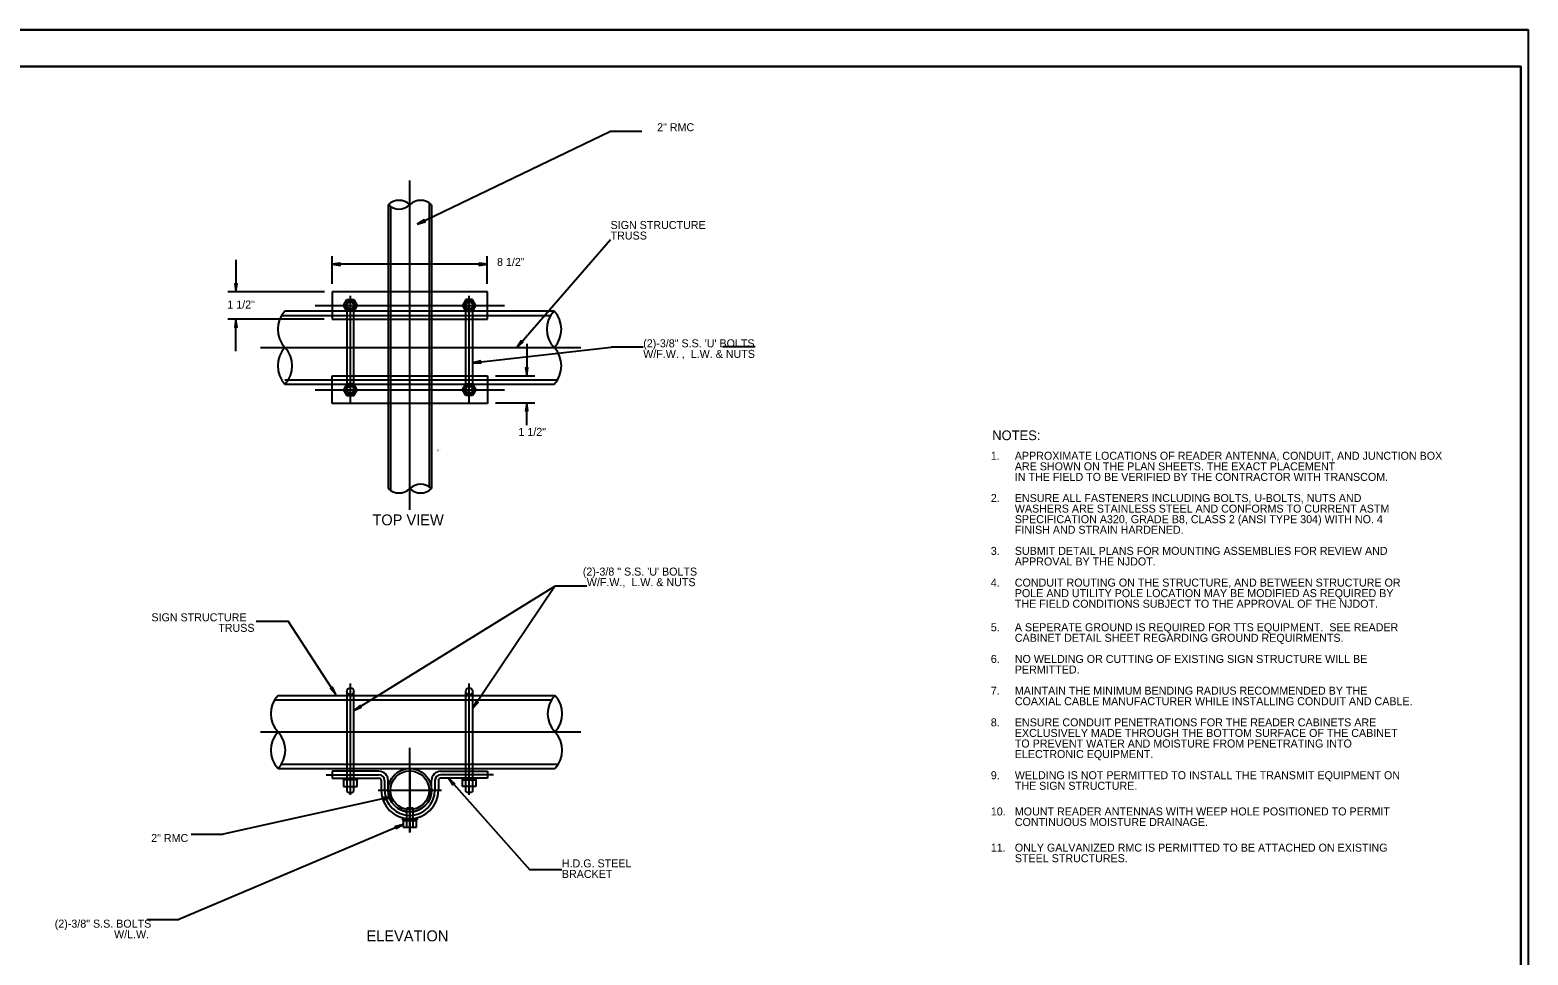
# Model space of a CAD drawing. Extents: x 507309 to 508357, y 495561 to 496221.
# Drawn here: x 507739 to 508357, y 495839 to 496221 of the extents above; entities that cross this region are included whole.
import ezdxf

# ---------------------------------------------------------------- set-up
doc = ezdxf.new("R2010")
doc.units = 0
doc.layers.add('1', color=7, linetype='Continuous')
doc.layers.add('41', color=7, linetype='Continuous')

msp = doc.modelspace()

# ---------------------------------------------------------------- linework, layer by layer
at = {"layer": '1'}
for p, q in [((508356.84, 496220.89), (507308.67, 496220.89)), ((508353.84, 496205.89), (507363.84, 496205.89)), ((508353.84, 495575.89), (508353.84, 496205.89)), ((507898.75, 496140.79), (507978.12, 496179.02)), ((507991.32, 496179.02), (507978.12, 496179.02)), ((507895.64, 496023.07), (507895.64, 496158.86)), ((507886.68, 496148.84), (507886.68, 496031.77)), ((507903.63, 496149.6), (507903.63, 496032.52)), ((507904.59, 496148.84), (507904.59, 496031.77)), ((507887.65, 496148.08), (507887.65, 496031.01)), ((507939.8, 496089.93), (507978.45, 496134.46)), ((507823.93, 496126.15), (507823.93, 496112.95)), ((507863.59, 496116.25), (507863.59, 496127.61)), ((507927.56, 496124.31), (507863.59, 496124.31)), ((507927.56, 496116.25), (507927.56, 496127.61)), ((507860.45, 496112.95), (507820.63, 496112.95)), ((507927.68, 496112.95), (507863.59, 496112.95)), ((507863.59, 496112.95), (507863.59, 496101.64)), ((507871.13, 496066.91), (507871.13, 496111.2)), ((507920.14, 496066.91), (507920.14, 496111.2)), ((507927.68, 496101.64), (507927.68, 496112.95)), ((507844.17, 496105.01), (507863.59, 496105.01)), ((507856.61, 496107.3), (507934.67, 496107.3)), ((507863.59, 496105.01), (507927.68, 496105.01)), ((507868.34, 496107.3), (507869.74, 496109.72)), ((507869.74, 496104.88), (507868.34, 496107.3)), ((507869.72, 496107.3), (507869.72, 496072.56)), ((507869.74, 496109.72), (507872.53, 496109.72)), ((507872.53, 496109.72), (507873.93, 496107.3)), ((507873.93, 496107.3), (507872.53, 496104.88)), ((507872.55, 496072.56), (507872.55, 496107.3)), ((507918.74, 496109.72), (507917.34, 496107.3)), ((507917.34, 496107.3), (507918.74, 496104.88)), ((507918.73, 496072.56), (507918.73, 496107.3)), ((507921.54, 496109.72), (507918.74, 496109.72)), ((507922.94, 496107.3), (507921.54, 496109.72)), ((507921.54, 496104.88), (507922.94, 496107.3)), ((507921.56, 496107.3), (507921.56, 496072.56)), ((507927.68, 496105.01), (507955.17, 496105.01)), ((507860.29, 496101.64), (507820.63, 496101.64)), ((507823.93, 496088.45), (507823.93, 496101.64)), ((507842.78, 496103.21), (507863.59, 496103.21)), ((507863.59, 496103.21), (507927.68, 496103.21)), ((507863.59, 496101.64), (507927.68, 496101.64)), ((507872.53, 496104.88), (507869.74, 496104.88)), ((507918.74, 496104.88), (507921.54, 496104.88)), ((507927.68, 496103.21), (507953.79, 496103.21)), ((507834.13, 496089.93), (507966.12, 496089.93)), ((507921.56, 496083.57), (507978.71, 496090.03)), ((507943.89, 496091.42), (507943.89, 496078.22)), ((507991.91, 496090.03), (507978.71, 496090.03)), ((508038.14, 496090.18), (508024.94, 496090.18)), ((507844.17, 496076.65), (507863.59, 496076.65)), ((507844.17, 496074.85), (507863.59, 496074.85)), ((507863.59, 496078.22), (507927.68, 496078.22)), ((507863.59, 496066.91), (507863.59, 496078.22)), ((507863.59, 496076.65), (507927.68, 496076.65)), ((507863.59, 496074.85), (507927.68, 496074.85)), ((507869.74, 496074.98), (507868.34, 496072.56)), ((507872.53, 496074.98), (507869.74, 496074.98)), ((507873.93, 496072.56), (507872.53, 496074.98)), ((507917.34, 496072.56), (507918.74, 496074.98)), ((507918.74, 496074.98), (507921.54, 496074.98)), ((507921.54, 496074.98), (507922.94, 496072.56)), ((507927.68, 496078.22), (507927.68, 496066.91)), ((507927.68, 496076.65), (507956.56, 496076.65)), ((507927.68, 496074.85), (507955.18, 496074.85)), ((507930.98, 496078.22), (507947.19, 496078.22)), ((507856.61, 496072.56), (507934.67, 496072.56)), ((507868.34, 496072.56), (507869.74, 496070.14)), ((507869.74, 496070.14), (507872.53, 496070.14)), ((507872.53, 496070.14), (507873.93, 496072.56)), ((507918.74, 496070.14), (507917.34, 496072.56)), ((507921.54, 496070.14), (507918.74, 496070.14)), ((507922.94, 496072.56), (507921.54, 496070.14)), ((507927.68, 496066.91), (507863.59, 496066.91)), ((507930.98, 496067.21), (507947.19, 496067.21)), ((507943.89, 496057.98), (507943.89, 496067.21)), ((507907.2, 496047.61), (507907.31, 496047.61)), ((507907.2, 496047.61), (507907.2, 496047.61)), ((507907.2, 496047.61), (507907.2, 496047.61)), ((507908.42, 496047.82), (507908.43, 496047.83)), ((507908.42, 496047.82), (507908.44, 496047.82)), ((507908.43, 496047.82), (507908.42, 496047.82)), ((507872.55, 495940.26), (507955.45, 495991.55)), ((507921.56, 495941.05), (507955.33, 495991.48)), ((507968.64, 495991.55), (507955.45, 495991.55)), ((507832.3, 495977.06), (507845.5, 495977.06)), ((507865.13, 495946.85), (507845.5, 495977.06)), ((507871.13, 495905.55), (507871.13, 495951.39)), ((507920.14, 495905.55), (507920.14, 495951.39)), ((507839.94, 495944.71), (507954.09, 495944.71)), ((507841.33, 495946.51), (507955.48, 495946.51)), ((507869.72, 495948.17), (507869.72, 495906.91)), ((507872.55, 495906.91), (507872.55, 495948.17)), ((507918.73, 495906.91), (507918.73, 495948.17)), ((507921.56, 495948.17), (507921.56, 495906.91)), ((507834.13, 495931.43), (507966.12, 495931.43)), ((507895.64, 495889.96), (507895.64, 495924.84)), ((507841.33, 495916.35), (507955.48, 495916.35)), ((507842.71, 495918.15), (507956.87, 495918.15)), ((507861.15, 495913.8), (507882.91, 495913.8)), ((507882.91, 495915.21), (507863.59, 495915.21)), ((507863.59, 495915.21), (507863.59, 495912.39)), ((507895.64, 495916.09), (507895.64, 495890.18)), ((507908.36, 495915.21), (507927.68, 495915.21)), ((507930.13, 495913.8), (507908.36, 495913.8)), ((507927.68, 495915.21), (507927.68, 495912.39)), ((507863.59, 495912.39), (507882.91, 495912.39)), ((507867.97, 495912.07), (507867.97, 495912.39)), ((507867.97, 495912.39), (507874.3, 495912.39)), ((507874.3, 495912.07), (507867.97, 495912.07)), ((507868.34, 495911.75), (507868.34, 495912.07)), ((507868.34, 495912.07), (507873.93, 495912.07)), ((507873.93, 495911.75), (507868.34, 495911.75)), ((507873.93, 495911.75), (507868.34, 495911.75)), ((507868.34, 495911.75), (507868.34, 495908.99)), ((507868.34, 495908.99), (507873.93, 495908.99)), ((507873.93, 495912.07), (507873.93, 495911.75)), ((507873.93, 495908.99), (507873.93, 495911.75)), ((507874.3, 495912.39), (507874.3, 495912.07)), ((507882.53, 495907.4), (507908.74, 495907.4)), ((507883.86, 495911.44), (507883.86, 495907.4)), ((507885.27, 495911.44), (507885.27, 495907.4)), ((507886.68, 495907.4), (507886.68, 495911.44)), ((507904.59, 495907.4), (507904.59, 495911.44)), ((507906, 495911.44), (507906, 495907.4)), ((507907.42, 495911.44), (507907.42, 495907.4)), ((507927.68, 495912.39), (507908.36, 495912.39)), ((507911.54, 495912.39), (507945.16, 495874.54)), ((507923.31, 495912.39), (507916.98, 495912.39)), ((507916.98, 495912.39), (507916.98, 495912.07)), ((507916.98, 495912.07), (507923.31, 495912.07)), ((507922.94, 495912.07), (507917.34, 495912.07)), ((507917.34, 495912.07), (507917.34, 495911.75)), ((507917.34, 495911.75), (507922.94, 495911.75)), ((507917.34, 495908.99), (507917.34, 495911.75)), ((507917.34, 495911.75), (507922.94, 495911.75)), ((507922.94, 495908.99), (507917.34, 495908.99)), ((507922.94, 495911.75), (507922.94, 495912.07)), ((507922.94, 495911.75), (507922.94, 495908.99)), ((507923.31, 495912.07), (507923.31, 495912.39)), ((507888.14, 495904.64), (507818.73, 495889.35)), ((507869.72, 495906.91), (507870.19, 495906.44)), ((507870.19, 495906.44), (507872.08, 495906.44)), ((507872.08, 495906.44), (507872.55, 495906.91)), ((507895.64, 495901.39), (507895.64, 495891.52)), ((507919.2, 495906.44), (507918.73, 495906.91)), ((507921.08, 495906.44), (507919.2, 495906.44)), ((507921.56, 495906.91), (507921.08, 495906.44)), ((507898.8, 495895.62), (507892.47, 495895.62)), ((507892.47, 495895.62), (507892.47, 495895.3)), ((507892.47, 495895.3), (507898.8, 495895.3)), ((507898.43, 495895.3), (507892.84, 495895.3)), ((507892.84, 495895.3), (507892.84, 495894.98)), ((507892.84, 495894.98), (507898.43, 495894.98)), ((507898.43, 495894.98), (507892.84, 495894.98)), ((507892.84, 495894.98), (507892.84, 495892.22)), ((507897.05, 495900.04), (507894.22, 495900.04)), ((507894.22, 495900.04), (507894.22, 495892.22)), ((507897.05, 495892.22), (507897.05, 495900.04)), ((507898.43, 495894.98), (507898.43, 495895.3)), ((507898.43, 495892.22), (507898.43, 495894.98)), ((507898.8, 495895.3), (507898.8, 495895.62)), ((507892.84, 495893.33), (507800.38, 495854.04)), ((507805.53, 495889.35), (507818.73, 495889.35)), ((507892.84, 495892.22), (507898.43, 495892.22)), ((507958.36, 495874.54), (507945.16, 495874.54)), ((507787.18, 495854.04), (507800.38, 495854.04))]:
    msp.add_line(p, q, dxfattribs=at)
for points in [[(507898.75, 496140.79), (507901.94, 496141.8), (507901.41, 496142.07), (507901.53, 496142.65)], [(507898.75, 496140.79), (507901.94, 496141.8), (507901.41, 496142.07), (507901.53, 496142.65)], [(507863.59, 496124.31), (507866.9, 496123.83), (507866.55, 496124.31), (507866.9, 496124.78)], [(507863.59, 496124.31), (507866.9, 496123.83), (507866.55, 496124.31), (507866.9, 496124.78)], [(507927.56, 496124.31), (507924.25, 496124.78), (507924.61, 496124.31), (507924.25, 496123.83)], [(507927.56, 496124.31), (507924.25, 496124.78), (507924.61, 496124.31), (507924.25, 496123.83)], [(507823.93, 496112.95), (507824.41, 496116.26), (507823.93, 496115.91), (507823.46, 496116.26)], [(507823.93, 496112.95), (507824.41, 496116.26), (507823.93, 496115.91), (507823.46, 496116.26)], [(507823.93, 496101.64), (507823.46, 496098.34), (507823.93, 496098.69), (507824.41, 496098.34)], [(507823.93, 496101.64), (507823.46, 496098.34), (507823.93, 496098.69), (507824.41, 496098.34)], [(507939.8, 496089.93), (507942.33, 496092.12), (507941.74, 496092.16), (507941.61, 496092.74)], [(507939.8, 496089.93), (507942.33, 496092.12), (507941.74, 496092.16), (507941.61, 496092.74)], [(507921.56, 496083.57), (507924.89, 496083.47), (507924.49, 496083.9), (507924.79, 496084.41)], [(507921.56, 496083.57), (507924.89, 496083.47), (507924.49, 496083.9), (507924.79, 496084.41)], [(507943.89, 496078.22), (507944.36, 496081.52), (507943.89, 496081.17), (507943.42, 496081.52)], [(507943.89, 496078.22), (507944.36, 496081.52), (507943.89, 496081.17), (507943.42, 496081.52)], [(507943.89, 496067.21), (507943.42, 496063.9), (507943.89, 496064.25), (507944.36, 496063.9)], [(507943.89, 496067.21), (507943.42, 496063.9), (507943.89, 496064.25), (507944.36, 496063.9)], [(507865.13, 495946.85), (507863.73, 495949.89), (507863.53, 495949.33), (507862.94, 495949.37)], [(507865.13, 495946.85), (507863.73, 495949.89), (507863.53, 495949.33), (507862.94, 495949.37)], [(507872.55, 495940.26), (507875.61, 495941.6), (507875.06, 495941.82), (507875.11, 495942.4)], [(507872.55, 495940.26), (507875.61, 495941.6), (507875.06, 495941.82), (507875.11, 495942.4)], [(507921.56, 495941.05), (507923.79, 495943.54), (507923.2, 495943.51), (507923, 495944.06)], [(507921.56, 495941.05), (507923.79, 495943.54), (507923.2, 495943.51), (507923, 495944.06)], [(507911.54, 495912.39), (507913.39, 495909.6), (507913.5, 495910.18), (507914.09, 495910.23)], [(507911.54, 495912.39), (507913.39, 495909.6), (507913.5, 495910.18), (507914.09, 495910.23)], [(507888.14, 495904.64), (507884.81, 495904.39), (507885.25, 495904), (507885.01, 495903.47)], [(507888.14, 495904.64), (507884.81, 495904.39), (507885.25, 495904), (507885.01, 495903.47)], [(507892.84, 495893.33), (507889.61, 495892.47), (507890.12, 495892.17), (507889.98, 495891.6)], [(507892.84, 495893.33), (507889.61, 495892.47), (507890.12, 495892.17), (507889.98, 495891.6)]]:
    msp.add_lwpolyline(points, close=True, dxfattribs=at)
for centre, radius in [((507871.13, 496107.3), 1.87), ((507871.13, 496107.3), 1.41), ((507871.13, 496107.3), 1.41), ((507920.14, 496107.3), 1.87), ((507920.14, 496107.3), 1.41), ((507920.14, 496107.3), 1.41), ((507871.13, 496072.56), 1.87), ((507920.14, 496072.56), 1.87), ((507871.13, 496072.56), 1.41), ((507871.13, 496072.56), 1.41), ((507920.14, 496072.56), 1.41), ((507920.14, 496072.56), 1.41), ((507871.13, 495948.17), 1.41), ((507920.14, 495948.17), 1.41), ((507895.64, 495907.4), 8.95), ((507895.64, 495907.4), 7.99)]:
    msp.add_circle(centre, radius, dxfattribs=at)
for centre, radius, start, end in [((507891.16, 496144.14), 6.49, 46.39718, 133.60282), ((507891.16, 496153.54), 6.49, 226.39718, 313.60282), ((507900.11, 496144.14), 6.49, 46.39718, 133.60282), ((507852.08, 496097.47), 10.93, 136.39718, 223.60282), ((507963.09, 496097.47), 10.93, 136.39718, 223.60282), ((507947.26, 496097.47), 10.93, 316.39718, 43.60282), ((507852.08, 496082.39), 10.93, 136.39718, 223.60282), ((507836.25, 496082.39), 10.93, 316.39718, 43.60282), ((507947.26, 496082.39), 10.93, 316.39718, 43.60282), ((507891.16, 496036.47), 6.49, 226.39718, 313.60282), ((507900.11, 496027.07), 6.49, 46.39718, 133.60282), ((507900.11, 496036.47), 6.49, 226.39718, 313.60282), ((507849.24, 495938.97), 10.93, 136.39718, 223.60282), ((507963.4, 495938.97), 10.93, 136.39718, 223.60282), ((507947.56, 495938.97), 10.93, 316.39718, 43.60282), ((507849.24, 495923.89), 10.93, 136.39718, 223.60282), ((507833.41, 495923.89), 10.93, 316.39718, 43.60282), ((507947.56, 495923.89), 10.93, 316.39718, 43.60282), ((507882.91, 495911.44), 3.77, 0, 90), ((507882.91, 495911.44), 2.36, 0, 90), ((507908.36, 495911.44), 3.77, 90, 180), ((507908.36, 495911.44), 2.36, 90, 180), ((507882.91, 495911.44), 0.942, 0, 90), ((507895.64, 495907.4), 11.78, 180, 0), ((507895.64, 495907.4), 10.37, 180, 0), ((507895.64, 495907.4), 8.95, 180, 0), ((507908.36, 495911.44), 0.942, 90, 180)]:
    msp.add_arc(centre, radius, start, end, dxfattribs=at)
at = {"layer": '41'}
for points in [[(507308.67, 496220.89), (508356.84, 496220.89), (508356.84, 495560.89), (507308.67, 495560.89)], [(507363.84, 496205.89), (508353.84, 496205.89), (508353.84, 495575.89), (507363.84, 495575.89)]]:
    msp.add_lwpolyline(points, close=True, dxfattribs=at)

# ---------------------------------------------------------------- texts
at = {"layer": '1'}
for s, height, p in [('2" RMC', 3.3, (507997.64, 496179.13)), ('SIGN STRUCTURE', 3.2999, (507978.45, 496138.82)), ('TRUSS', 3.3, (507978.45, 496134.46)), ('8 1/2"', 3.3, (507931.61, 496123.59)), ('1 1/2"', 3.3, (507820.38, 496106.01)), ('(2)-3/8" S.S. \'U\' BOLTS', 3.2999, (507991.91, 496090.03)), ('W/F.W. ,  L.W. & NUTS', 3.2999, (507991.91, 496085.67)), ('1 1/2"', 3.3, (507940.45, 496053.52)), ('NOTES:', 3.99, (508135.86, 496051.76)), ('1.', 3.3, (508135.27, 496043.67)), ('APPROXIMATE LOCATIONS OF READER ANTENNA, CONDUIT, AND JUNCTION BOX ', 3.2999, (508145.17, 496043.67)), ('ARE SHOWN ON THE PLAN SHEETS. THE EXACT PLACEMENT', 3.2999, (508145.17, 496039.31)), ('IN THE FIELD TO BE VERIFIED BY THE CONTRACTOR WITH TRANSCOM.', 3.2999, (508145.17, 496034.95)), ('2.', 3.3, (508135.27, 496026.24)), ('WASHERS ARE STAINLESS STEEL AND CONFORMS TO CURRENT ASTM ', 3.2999, (508145.17, 496021.88)), ('ENSURE ALL FASTENERS INCLUDING BOLTS, U-BOLTS, NUTS AND ', 3.2999, (508145.17, 496026.24)), ('TOP VIEW', 4.5, (507880.23, 496016.64)), ('SPECIFICATION A320, GRADE B8, CLASS 2 (ANSI TYPE 304) WITH NO. 4 ', 3.2999, (508145.17, 496017.52)), ('FINISH AND STRAIN HARDENED.', 3.2999, (508145.17, 496013.16)), ('3.', 3.3, (508135.27, 496004.45)), ('SUBMIT DETAIL PLANS FOR MOUNTING ASSEMBLIES FOR REVIEW AND ', 3.2999, (508145.17, 496004.45)), ('APPROVAL BY THE NJDOT.', 3.2999, (508145.17, 496000.09)), (' (2)-3/8 " S.S. \'U\' BOLTS', 3.2999, (507965.77, 495995.91)), ('W/F.W.,  L.W. & NUTS', 3.2999, (507968.64, 495991.55)), ('4.', 3.3, (508135.27, 495991.37)), ('CONDUIT ROUTING ON THE STRUCTURE, AND BETWEEN STRUCTURE OR ', 3.2999, (508145.17, 495991.37)), ('POLE AND UTILITY POLE LOCATION MAY BE MODIFIED AS REQUIRED BY ', 3.2999, (508145.17, 495987.02)), ('THE FIELD CONDITIONS SUBJECT TO THE APPROVAL OF THE NJDOT. ', 3.2999, (508145.17, 495982.66)), ('SIGN STRUCTURE', 3.2999, (507789.08, 495977.06)), ('TRUSS', 3.3, (507816.65, 495972.71)), ('5.', 3.3, (508135.27, 495972.96)), ('A SEPERATE GROUND IS REQUIRED FOR TTS EQUIPMENT.  SEE READER', 3.2999, (508145.17, 495972.96)), ('CABINET DETAIL SHEET REGARDING GROUND REQUIRMENTS.', 3.2999, (508145.17, 495968.6)), ('6.', 3.3, (508135.27, 495959.89)), ('NO WELDING OR CUTTING OF EXISTING SIGN STRUCTURE WILL BE ', 3.2999, (508145.17, 495959.89)), ('PERMITTED.', 3.3, (508145.17, 495955.53)), ('7.', 3.3, (508135.27, 495946.81)), ('COAXIAL CABLE MANUFACTURER WHILE INSTALLING CONDUIT AND CABLE.', 3.2999, (508145.17, 495942.46)), ('MAINTAIN THE MINIMUM BENDING RADIUS RECOMMENDED BY THE ', 3.2999, (508145.17, 495946.81)), ('8.', 3.3, (508135.27, 495933.74)), ('ENSURE CONDUIT PENETRATIONS FOR THE READER CABINETS ARE ', 3.2999, (508145.17, 495933.74)), ('EXCLUSIVELY MADE THROUGH THE BOTTOM SURFACE OF THE CABINET ', 3.2999, (508145.17, 495929.38)), ('TO PREVENT WATER AND MOISTURE FROM PENETRATING INTO ', 3.2999, (508145.17, 495925.02)), ('ELECTRONIC EQUIPMENT.', 3.2999, (508145.17, 495920.67)), ('9.', 3.3, (508135.27, 495911.95)), ('WELDING IS NOT PERMITTED TO INSTALL THE TRANSMIT EQUIPMENT ON ', 3.2999, (508145.17, 495911.95)), ('THE SIGN STRUCTURE.', 3.2999, (508145.17, 495907.59)), ('10.', 3.3, (508135.27, 495897.01)), ('CONTINUOUS MOISTURE DRAINAGE.', 3.2999, (508145.17, 495892.65)), ('MOUNT READER ANTENNAS WITH WEEP HOLE POSITIONED TO PERMIT', 3.2999, (508145.17, 495897.01)), ('2" RMC', 3.3, (507788.98, 495886.05)), ('11.', 3.3, (508135.27, 495882.08)), ('ONLY GALVANIZED RMC IS PERMITTED TO BE ATTACHED ON EXISTING', 3.2999, (508145.17, 495882.08)), ('H.D.G. STEEL', 3.2999, (507958.36, 495875.6)), ('STEEL STRUCTURES.', 3.2999, (508145.17, 495877.72)), ('BRACKET', 3.3, (507958.36, 495871.24)), (' (2)-3/8" S.S. BOLTS', 3.2999, (507747.97, 495850.74)), ('W/L.W.', 3.3, (507773.67, 495846.38)), ('ELEVATION', 4.5, (507877.78, 495845.11))]:
    msp.add_text(s, height=height, dxfattribs=at).set_placement(p)

doc.saveas('drawing.dxf')
